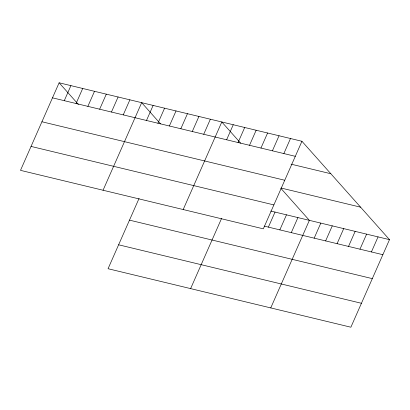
<?xml version="1.0" encoding="UTF-8"?>
<svg xmlns="http://www.w3.org/2000/svg" width="410" height="410" viewBox="0 0 410 410"><rect width="100%" height="100%" fill="white"/><g stroke="black" fill="none" stroke-linecap="round" stroke-linejoin="round"><path stroke-width="0.61" d="M59.122 82.789L20.5 170.35L263.317 228.841L301.939 141.276L59.122 82.789L78.387 104.427M64.278 100.675L70.915 85.629M76.07 103.515L82.707 88.468M87.868 106.359L94.505 91.307M99.661 109.198L106.298 94.151M111.453 112.038L118.09 96.991M123.246 114.882L129.883 99.83M103.059 190.24L141.681 102.674L160.541 123.866M146.488 120.478L153.125 105.431M157.937 123.236L164.574 108.189M169.381 125.993L176.018 110.946M139.041 198.486L108.061 268.724L350.878 327.211L389.5 239.65L301.939 141.276M180.83 128.75L187.467 113.703M192.28 131.507L198.917 116.46M203.724 134.265L210.361 119.218M183.188 209.541L221.81 121.975L240.67 143.167M226.617 139.779L233.254 124.732M238.066 142.536L244.703 127.489M249.516 145.294L256.153 130.247M190.619 288.609L221.6 218.371M260.96 148.051L267.597 133.004M272.409 150.808L279.046 135.761M283.853 153.565L290.49 138.518M268.391 227.125L275.028 212.078M279.84 229.882L286.477 214.835M291.284 232.639L297.921 217.592M270.749 307.91L309.371 220.349L280.876 188.333M314.178 238.154L320.815 223.107M325.627 240.911L332.264 225.864M337.076 243.668L343.713 228.621M348.52 246.425L355.157 231.378M359.97 249.183L366.607 234.136M371.414 251.94L378.051 236.893M52.485 97.836L295.303 156.323M291.069 164.159L330.834 173.737M41.928 121.765L284.745 180.251M281.075 188.031L360.605 207.183M31.052 146.421L273.875 204.908M270.81 211.058L389.5 239.65M264.173 226.105L382.863 254.697M129.488 220.139L372.311 278.626M118.618 244.796L361.435 303.282"/></g></svg>
